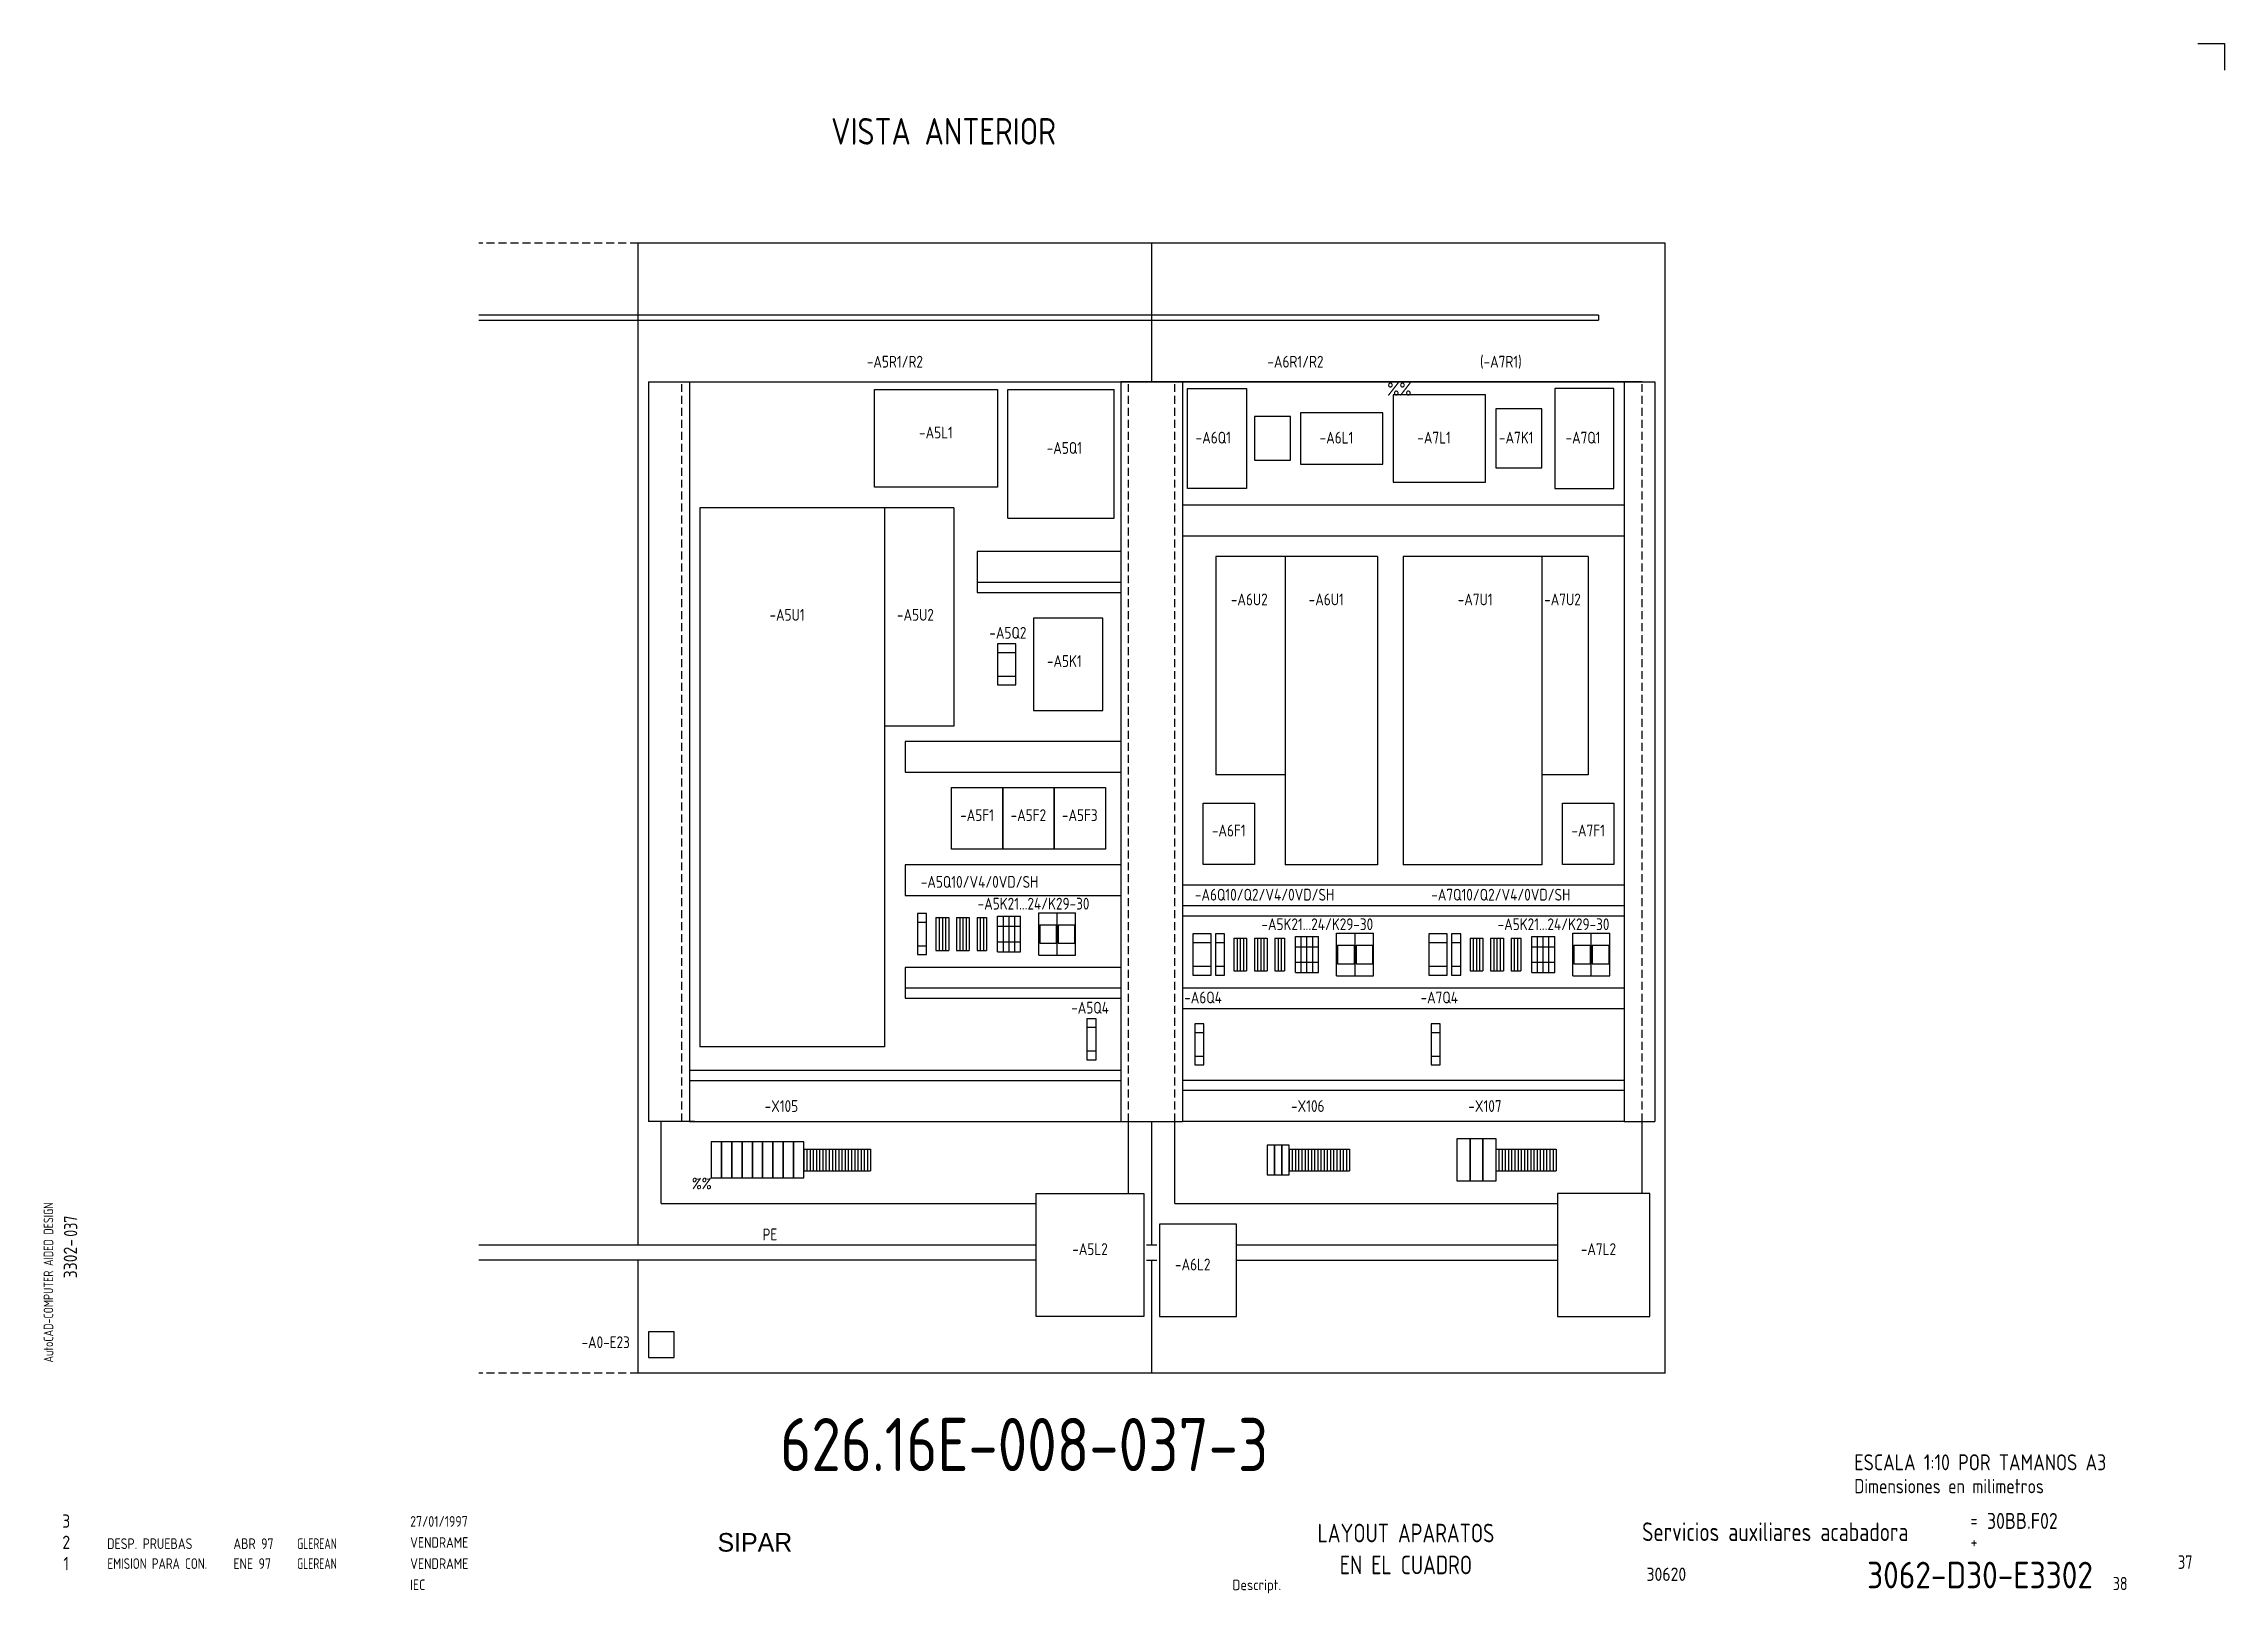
# Model space of a CAD drawing. Extents: x 10 to 420, y 5 to 297.
import ezdxf
from ezdxf.enums import TextEntityAlignment as Align

# ---------------------------------------------------------------- set-up
doc = ezdxf.new("R2010")
doc.units = 0
doc.header["$LTSCALE"] = 6
doc.header["$MEASUREMENT"] = 0
doc.linetypes.add('HIDDEN', pattern=[0.375, 0.25, -0.125])
doc.layers.get('0').update_dxf_attribs({"linetype": 'CONTINUOUS'})
for name, color, linetype in [('3', 3, 'CONTINUOUS'), ('CART', 7, 'CONTINUOUS'), ('INT', 3, 'CONTINUOUS'), ('MAN', 3, 'CONTINUOUS')]:
    doc.layers.add(name, color=color, linetype=linetype)
doc.styles.add('DIN', font='DIN', dxfattribs={"width": 0.85})
doc.styles.add('SIMPLEX', font='SIMPLEX', dxfattribs={"width": 0.9})
doc.styles.add('UNIV', font='UNIV')

# ---------------------------------------------------------------- blocks, each defined once
blk = doc.blocks.new('WB-FG100')
at = {"layer": 'CART', "color": 1}
for p, q in [((415, 297), (420, 297)), ((420, 297), (420, 292))]:
    blk.add_line(p, q, dxfattribs=at)
at = {"layer": 'CART', "color": 1, "style": 'DIN', "width": 0.8}
blk.add_text('AutoCAD-COMPUTER AIDED DESIGN', height=1.8, rotation=90, dxfattribs=at).set_placement((11.47, 48.84))
at = {"layer": 'CART', "color": 3, "style": 'DIN', "width": 0.8}
for s, p in [('=', (372.24, 17.91)), ('+', (372.24, 13.87))]:
    blk.add_text(s, height=2.5, dxfattribs=at).set_placement(p)
at = {"layer": 'CART', "color": 7, "style": 'DIN', "width": 0.9}
blk.add_attdef('FILE', text='', height=2.5, rotation=90, dxfattribs=at).set_placement((15.95, 68.38), align=Align.CENTER)
for tag, p in [('MOD-3', (13.92, 19)), ('MOD-2', (13.92, 15)), ('MOD-1', (13.92, 11)), ('NR.COMMESSA', (315, 9))]:
    blk.add_attdef(tag, text='', height=2.5, dxfattribs=at).set_placement(p, align=Align.MIDDLE)
at = {"layer": 'CART', "color": 7, "style": 'DIN'}
for tag, width, p in [('REV-3', 0.9, (21.66, 19)), ('DATA-3', 0.9, (45.37, 19)), ('NOME-3', 0.9, (57.37, 19)), ('REV-2', 0.9, (21.66, 15)), ('DATA-2', 0.9, (45.37, 15)), ('NOME-2', 0.9, (57.37, 15)), ('REV-1', 0.9, (21.66, 11)), ('DATA-1', 0.9, (45.37, 11)), ('NOME-1', 0.7, (57.37, 11))]:
    blk.add_attdef(tag, text='', height=2, dxfattribs=dict(at, width=width)).set_placement(p, align=Align.MIDDLE_LEFT)
at = {"layer": 'CART', "color": 7, "style": 'DIN', "width": 0.9}
for tag, p, height in [('DATA', (78.64, 17.94), 2), ('ESECUTORE', (78.64, 13.97), 2), ('CONTROLLORE', (78.64, 9.99), 2), ('SEGUE', (398.93, 5.65), 2.8), ('NORMA', (78.64, 6.01), 2)]:
    blk.add_attdef(tag, p, '', height=height, dxfattribs=at)
at = {"layer": 'CART', "color": 2, "style": 'DIN', "width": 0.9}
for tag, p in [('TITOLO-1/3', (266.5, 18.23)), ('TITOLO-1/2', (266.5, 15.73)), ('TITOLO-2/3', (266.5, 13.18)), ('TITOLO-2/2', (266.5, 10.68)), ('TITOLO-3/3', (266.5, 8.13))]:
    blk.add_attdef(tag, text='', height=3.5, dxfattribs=at).set_placement(p, align=Align.MIDDLE)
at = {"layer": 'CART', "color": 3, "style": 'DIN', "width": 0.9}
blk.add_attdef('ASSIEME', text='', height=3.5, dxfattribs=at).set_placement((334, 17), align=Align.MIDDLE)
at = {"layer": 'CART', "color": 3, "style": 'DIN', "width": 0.85}
for tag, p in [('=', (375.33, 16.63)), ('+', (375.33, 12.76))]:
    blk.add_attdef(tag, text='', height=3, dxfattribs=at).set_placement(p, align=Align.BOTTOM_LEFT)
at = {"layer": 'CART', "color": 3, "style": 'DIN', "width": 0.9}
blk.add_attdef('FOGLIO', text='', height=2.8, dxfattribs=at).set_placement((414.2, 9.56), align=Align.RIGHT)
at = {"layer": 'CART', "color": 2, "style": 'DIN', "width": 0.9}
blk.add_attdef('DISEGNO', text='', height=5, dxfattribs=at).set_placement((395.27, 6.35), align=Align.RIGHT)
at = {"layer": 'CART', "color": 1, "style": 'DIN', "width": 0.9}
blk.add_attdef('TIPOLOGIA', (233.37, 6), '', height=2, dxfattribs=at)
blk = doc.blocks.new('F-3NP50')
at = {"color": 3}
for p, q in [((0, -9.75), (0, 9.75)), ((0, 9.75), (11.5, 9.75)), ((11.5, 9.75), (11.5, -9.75)), ((11.5, -9.75), (0, -9.75))]:
    blk.add_line(p, q, dxfattribs=at)
blk = doc.blocks.new('PROVA5', base_point=(165.5, 139.5))
at = {"layer": '3'}
for p, q in [((165, 140), (166, 140)), ((165, 139), (165, 140)), ((166, 140), (166, 139)), ((166, 139), (165, 139))]:
    blk.add_line(p, q, dxfattribs=at)
blk = doc.blocks.new('CORNER-C', base_point=(185, 140))
at = {"layer": '3'}
blk.add_blockref('PROVA5', (185, 140), dxfattribs=at)

msp = doc.modelspace()

# ---------------------------------------------------------------- linework, layer by layer
at = {"color": 4, "linetype": 'HIDDEN'}
for p, q in [((121.53, 259.43), (91.57, 259.43)), ((121.53, 46.85), (91.57, 46.85))]:
    msp.add_line(p, q, dxfattribs=at)
at = {"color": 4, "linetype": 'Continuous'}
for p, q in [((218.16, 259.43), (121.53, 259.43)), ((121.53, 71), (121.53, 259.43)), ((314.78, 259.43), (218.16, 259.43)), ((218.16, 233.34), (218.16, 259.43)), ((314.78, 46.85), (314.78, 259.43)), ((218.16, 71), (218.16, 94.2)), ((121.53, 46.85), (121.53, 68.11)), ((218.16, 46.85), (218.16, 68.11)), ((218.16, 46.85), (121.53, 46.85)), ((314.78, 46.85), (218.16, 46.85))]:
    msp.add_line(p, q, dxfattribs=at)
at = {"color": 3, "linetype": 'Continuous'}
for p, q in [((302.22, 245.9), (91.57, 245.9)), ((91.57, 244.94), (302.22, 244.94)), ((302.22, 245.9), (302.22, 244.94)), ((165.98, 213.53), (165.98, 231.89)), ((165.98, 231.89), (189.17, 231.89)), ((189.17, 231.89), (189.17, 213.53)), ((263.57, 230.93), (263.57, 214.5)), ((280.96, 230.93), (263.57, 230.93)), ((280.96, 214.5), (280.96, 230.93)), ((261.64, 227.54), (246.18, 227.54)), ((246.18, 227.54), (246.18, 217.88)), ((261.64, 217.88), (261.64, 227.54)), ((246.18, 217.88), (261.64, 217.88)), ((189.17, 213.53), (165.98, 213.53)), ((263.57, 214.5), (280.96, 214.5)), ((133.12, 209.67), (133.12, 108.21)), ((167.91, 209.67), (133.12, 209.67)), ((167.91, 209.67), (167.91, 108.21)), ((167.91, 209.67), (167.91, 168.6)), ((180.95, 209.67), (167.91, 209.67)), ((180.95, 209.67), (180.95, 168.6)), ((230.23, 200.49), (230.23, 159.42)), ((243.28, 200.49), (230.23, 200.49)), ((243.28, 200.49), (243.28, 142.51)), ((260.67, 200.49), (243.28, 200.49)), ((243.28, 200.49), (243.28, 159.42)), ((260.67, 200.49), (260.67, 142.51)), ((265.5, 200.49), (265.5, 142.51)), ((291.59, 200.49), (265.5, 200.49)), ((291.59, 200.49), (291.59, 142.51)), ((291.59, 200.49), (291.59, 159.42)), ((300.29, 200.49), (291.59, 200.49)), ((300.29, 200.49), (300.29, 159.42)), ((180.95, 168.6), (167.91, 168.6)), ((243.28, 159.42), (230.23, 159.42)), ((300.29, 159.42), (291.59, 159.42)), ((260.67, 142.51), (243.28, 142.51)), ((291.59, 142.51), (265.5, 142.51)), ((196.9, 133.48), (200.38, 133.48)), ((200.38, 133.48), (203.85, 133.48)), ((252.94, 129.61), (256.42, 129.61)), ((256.42, 129.61), (259.9, 129.61)), ((297.39, 129.61), (300.87, 129.61)), ((300.87, 129.61), (304.35, 129.61)), ((196.9, 125.46), (200.38, 125.46)), ((200.38, 125.46), (203.85, 125.46)), ((252.94, 121.59), (256.42, 121.59)), ((256.42, 121.59), (259.9, 121.59)), ((297.39, 121.59), (300.87, 121.59)), ((300.87, 121.59), (304.35, 121.59)), ((167.91, 108.21), (133.12, 108.21)), ((137.23, 90.33), (135.3, 90.33)), ((135.3, 90.33), (135.3, 83.57)), ((139.16, 90.33), (137.23, 90.33)), ((137.23, 90.33), (137.23, 83.57)), ((137.23, 83.57), (137.23, 90.33)), ((141.09, 90.33), (139.16, 90.33)), ((139.16, 90.33), (139.16, 83.57)), ((139.16, 83.57), (139.16, 90.33)), ((143.03, 90.33), (141.09, 90.33)), ((141.09, 90.33), (141.09, 83.57)), ((141.09, 83.57), (141.09, 90.33)), ((144.96, 90.33), (143.03, 90.33)), ((143.03, 90.33), (143.03, 83.57)), ((143.03, 83.57), (143.03, 90.33)), ((144.96, 83.57), (144.96, 90.33)), ((146.89, 90.33), (144.96, 90.33)), ((144.96, 90.33), (144.96, 83.57)), ((148.82, 90.33), (146.89, 90.33)), ((146.89, 90.33), (146.89, 83.57)), ((146.89, 83.57), (146.89, 90.33)), ((150.76, 90.33), (148.82, 90.33)), ((148.82, 90.33), (148.82, 83.57)), ((148.82, 83.57), (148.82, 90.33)), ((152.69, 90.33), (150.76, 90.33)), ((150.76, 90.33), (150.76, 83.57)), ((150.76, 83.57), (150.76, 90.33)), ((152.69, 83.57), (152.69, 90.33)), ((275.65, 82.94), (275.65, 90.96)), ((275.65, 90.96), (278.07, 90.96)), ((278.07, 82.94), (278.07, 90.96)), ((278.07, 90.96), (280.48, 90.96)), ((278.07, 90.96), (278.07, 82.94)), ((280.48, 82.94), (280.48, 90.96)), ((280.48, 90.96), (282.9, 90.96)), ((280.48, 90.96), (280.48, 82.94)), ((282.9, 90.96), (282.9, 82.94)), ((241.27, 89.73), (239.9, 89.73)), ((239.9, 89.73), (239.9, 84.17)), ((242.64, 89.73), (241.27, 89.73)), ((241.27, 89.73), (241.27, 84.17)), ((241.27, 84.17), (241.27, 89.73)), ((244.01, 89.73), (242.64, 89.73)), ((242.64, 89.73), (242.64, 84.17)), ((242.64, 84.17), (242.64, 89.73)), ((244.01, 84.17), (244.01, 89.73)), ((135.3, 83.57), (137.23, 83.57)), ((137.23, 83.57), (139.16, 83.57)), ((139.16, 83.57), (141.09, 83.57)), ((141.09, 83.57), (143.03, 83.57)), ((143.03, 83.57), (144.96, 83.57)), ((144.96, 83.57), (146.89, 83.57)), ((146.89, 83.57), (148.82, 83.57)), ((148.82, 83.57), (150.76, 83.57)), ((150.76, 83.57), (152.69, 83.57)), ((239.9, 84.17), (241.27, 84.17)), ((241.27, 84.17), (242.64, 84.17)), ((242.64, 84.17), (244.01, 84.17)), ((278.07, 82.94), (275.65, 82.94)), ((280.48, 82.94), (278.07, 82.94)), ((282.9, 82.94), (280.48, 82.94)), ((196.41, 80.67), (216.71, 80.67)), ((196.41, 57.48), (196.41, 80.67)), ((216.71, 80.67), (216.71, 57.48)), ((311.89, 80.67), (294.49, 80.67)), ((294.49, 80.67), (294.49, 57.48)), ((311.89, 57.48), (311.89, 80.67)), ((234.1, 74.87), (219.61, 74.87)), ((219.61, 74.87), (219.61, 57.48)), ((234.1, 57.48), (234.1, 74.87)), ((91.57, 71), (196.41, 71)), ((217.19, 71), (219.12, 71)), ((234.1, 71), (294.49, 71)), ((196.41, 68.11), (91.57, 68.11)), ((217.19, 68.11), (219.12, 68.11)), ((234.1, 68.11), (294.49, 68.11)), ((216.71, 57.48), (196.41, 57.48)), ((219.61, 57.48), (234.1, 57.48)), ((294.49, 57.48), (311.89, 57.48)), ((128.29, 54.58), (123.46, 54.58)), ((123.46, 54.58), (123.46, 49.75)), ((128.29, 49.75), (128.29, 54.58)), ((123.46, 49.75), (128.29, 49.75))]:
    msp.add_line(p, q, dxfattribs=at)
at = {"color": 2, "linetype": 'Continuous'}
for p, q in [((123.46, 233.34), (123.46, 94.2)), ((123.46, 233.34), (131.19, 233.34)), ((131.19, 233.34), (131.19, 94.2)), ((212.36, 233.34), (212.36, 94.2)), ((212.36, 233.34), (223.95, 233.34)), ((223.95, 233.34), (223.95, 94.2)), ((307.05, 233.34), (307.05, 94.2)), ((307.05, 233.34), (312.85, 233.34)), ((312.85, 233.34), (312.85, 94.2)), ((307.05, 210.15), (223.95, 210.15)), ((212.36, 201.45), (185.3, 201.45)), ((185.3, 201.45), (185.3, 193.72)), ((307.05, 204.35), (223.95, 204.35)), ((185.3, 195.66), (212.36, 195.66)), ((185.3, 193.72), (212.36, 193.72)), ((212.36, 165.7), (171.77, 165.7)), ((171.77, 165.7), (171.77, 159.9)), ((171.77, 159.9), (212.36, 159.9)), ((212.36, 142.51), (171.77, 142.51)), ((171.77, 142.51), (171.77, 136.71)), ((171.77, 136.71), (212.36, 136.71)), ((307.05, 138.65), (223.95, 138.65)), ((307.05, 134.78), (223.95, 134.78)), ((307.05, 132.85), (223.95, 132.85)), ((212.36, 123.18), (171.77, 123.18)), ((171.77, 123.18), (171.77, 117.39)), ((171.77, 119.32), (212.36, 119.32)), ((223.95, 119.32), (307.05, 119.32)), ((171.77, 117.39), (212.36, 117.39)), ((223.95, 115.45), (307.05, 115.45)), ((131.19, 103.86), (212.36, 103.86)), ((131.19, 101.93), (212.36, 101.93)), ((307.05, 101.93), (223.95, 101.93)), ((307.05, 99.99), (223.95, 99.99)), ((132.16, 94.2), (123.46, 94.2)), ((131.19, 94.2), (212.36, 94.2)), ((212.36, 94.2), (223.95, 94.2)), ((307.05, 94.2), (223.95, 94.2)), ((307.05, 94.2), (312.85, 94.2))]:
    msp.add_line(p, q, dxfattribs=at)
at = {"color": 7, "linetype": 'HIDDEN'}
for p, q in [((129.74, 94.2), (129.74, 233.34)), ((213.81, 94.2), (213.81, 233.34)), ((222.5, 94.2), (222.5, 233.34)), ((310.44, 94.2), (310.44, 233.34))]:
    msp.add_line(p, q, dxfattribs=at)
at = {"color": 7, "linetype": 'Continuous'}
for p, q in [((131.19, 233.34), (216.22, 233.34)), ((310.44, 233.34), (212.36, 233.34)), ((222.5, 233.34), (310.44, 233.34)), ((310.44, 233.34), (310.44, 233.34)), ((189.17, 132.85), (190.25, 132.85)), ((189.17, 126.08), (189.17, 132.85)), ((190.25, 132.85), (191.33, 132.85)), ((190.25, 126.08), (190.25, 132.85)), ((190.25, 126.08), (190.25, 132.85)), ((191.33, 126.08), (191.33, 132.85)), ((191.33, 132.85), (192.41, 132.85)), ((191.33, 126.08), (191.33, 132.85)), ((192.41, 126.08), (192.41, 132.85)), ((192.41, 132.85), (193.5, 132.85)), ((192.41, 126.08), (192.41, 132.85)), ((193.5, 126.08), (193.5, 132.85)), ((189.17, 130.91), (190.25, 130.91)), ((189.17, 128.02), (190.25, 128.02)), ((190.25, 130.91), (191.33, 130.91)), ((190.25, 128.02), (191.33, 128.02)), ((191.33, 130.91), (192.41, 130.91)), ((191.33, 128.02), (192.41, 128.02)), ((192.41, 130.91), (193.5, 130.91)), ((192.41, 128.02), (193.5, 128.02)), ((197.09, 131.2), (200.18, 131.2)), ((197.09, 127.73), (200.18, 127.73)), ((200.57, 131.2), (203.66, 131.2)), ((200.57, 127.73), (203.66, 127.73)), ((245.21, 128.98), (246.29, 128.98)), ((245.21, 122.22), (245.21, 128.98)), ((246.29, 122.22), (246.29, 128.98)), ((246.29, 128.98), (247.38, 128.98)), ((246.29, 122.22), (246.29, 128.98)), ((247.38, 128.98), (248.46, 128.98)), ((247.38, 122.22), (247.38, 128.98)), ((247.38, 122.22), (247.38, 128.98)), ((248.46, 122.22), (248.46, 128.98)), ((248.46, 128.98), (249.54, 128.98)), ((248.46, 122.22), (248.46, 128.98)), ((249.54, 122.22), (249.54, 128.98)), ((253.14, 127.34), (256.23, 127.34)), ((256.61, 127.34), (259.71, 127.34)), ((289.66, 128.98), (290.74, 128.98)), ((289.66, 122.22), (289.66, 128.98)), ((290.74, 128.98), (291.83, 128.98)), ((290.74, 122.22), (290.74, 128.98)), ((290.74, 122.22), (290.74, 128.98)), ((291.83, 122.22), (291.83, 128.98)), ((291.83, 128.98), (292.91, 128.98)), ((291.83, 122.22), (291.83, 128.98)), ((292.91, 128.98), (293.99, 128.98)), ((292.91, 122.22), (292.91, 128.98)), ((292.91, 122.22), (292.91, 128.98)), ((293.99, 122.22), (293.99, 128.98)), ((297.58, 127.34), (300.68, 127.34)), ((301.06, 127.34), (304.16, 127.34)), ((189.17, 126.08), (190.25, 126.08)), ((190.25, 126.08), (191.33, 126.08)), ((191.33, 126.08), (192.41, 126.08)), ((192.41, 126.08), (193.5, 126.08)), ((245.21, 127.05), (246.29, 127.05)), ((245.21, 124.15), (246.29, 124.15)), ((246.29, 127.05), (247.38, 127.05)), ((246.29, 124.15), (247.38, 124.15)), ((247.38, 127.05), (248.46, 127.05)), ((247.38, 124.15), (248.46, 124.15)), ((248.46, 127.05), (249.54, 127.05)), ((248.46, 124.15), (249.54, 124.15)), ((253.14, 123.86), (256.23, 123.86)), ((256.61, 123.86), (259.71, 123.86)), ((289.66, 127.05), (290.74, 127.05)), ((289.66, 124.15), (290.74, 124.15)), ((290.74, 127.05), (291.83, 127.05)), ((290.74, 124.15), (291.83, 124.15)), ((291.83, 127.05), (292.91, 127.05)), ((291.83, 124.15), (292.91, 124.15)), ((292.91, 127.05), (293.99, 127.05)), ((292.91, 124.15), (293.99, 124.15)), ((297.58, 123.86), (300.68, 123.86)), ((301.06, 123.86), (304.16, 123.86)), ((245.21, 122.22), (246.29, 122.22)), ((246.29, 122.22), (247.38, 122.22)), ((247.38, 122.22), (248.46, 122.22)), ((248.46, 122.22), (249.54, 122.22)), ((289.66, 122.22), (290.74, 122.22)), ((290.74, 122.22), (291.83, 122.22)), ((291.83, 122.22), (292.91, 122.22)), ((292.91, 122.22), (293.99, 122.22)), ((125.87, 78.74), (125.87, 94.2)), ((213.81, 80.67), (213.81, 94.2)), ((222.5, 78.74), (222.5, 94.2)), ((310.44, 80.67), (310.44, 94.2)), ((125.87, 78.74), (196.41, 78.74)), ((222.5, 78.74), (294.49, 78.74))]:
    msp.add_line(p, q, dxfattribs=at)
at = {"color": 3}
for p, q in [((191.1, 207.69), (191.1, 231.94)), ((191.1, 231.94), (211.1, 231.94)), ((211.1, 207.69), (211.1, 231.94)), ((224.92, 213.29), (224.92, 232.13)), ((224.92, 232.13), (236.03, 232.13)), ((236.03, 232.13), (236.03, 213.29)), ((236.03, 213.29), (224.92, 213.29)), ((191.1, 207.69), (211.1, 207.69))]:
    msp.add_line(p, q, dxfattribs=at)
at = {"color": 1, "linetype": 'Continuous'}
for p, q in [((177.57, 132.54), (178.17, 132.54)), ((177.57, 132.54), (177.57, 126.39)), ((178.17, 132.54), (178.17, 126.39)), ((178.17, 132.54), (178.77, 132.54)), ((178.17, 132.54), (178.17, 126.39)), ((178.77, 132.54), (179.37, 132.54)), ((178.77, 132.54), (178.77, 126.39)), ((178.77, 132.54), (178.77, 126.39)), ((179.37, 132.54), (179.37, 126.39)), ((179.37, 132.54), (179.97, 132.54)), ((179.37, 132.54), (179.37, 126.39)), ((179.97, 132.54), (179.97, 126.39)), ((181.44, 132.54), (182.04, 132.54)), ((181.44, 132.54), (181.44, 126.39)), ((182.04, 132.54), (182.04, 126.39)), ((182.04, 132.54), (182.63, 132.54)), ((182.04, 132.54), (182.04, 126.39)), ((182.63, 132.54), (183.23, 132.54)), ((182.63, 132.54), (182.63, 126.39)), ((182.63, 132.54), (182.63, 126.39)), ((183.23, 132.54), (183.23, 126.39)), ((183.23, 132.54), (183.83, 132.54)), ((183.23, 132.54), (183.23, 126.39)), ((183.83, 132.54), (183.83, 126.39)), ((185.3, 132.54), (185.9, 132.54)), ((185.3, 132.54), (185.3, 126.39)), ((185.9, 132.54), (185.9, 126.39)), ((185.9, 132.54), (186.5, 132.54)), ((185.9, 132.54), (185.9, 126.39)), ((186.5, 132.54), (186.5, 126.39)), ((186.5, 132.54), (187.1, 132.54)), ((186.5, 132.54), (186.5, 126.39)), ((187.1, 132.54), (187.1, 126.39)), ((233.62, 128.67), (234.22, 128.67)), ((233.62, 128.67), (233.62, 122.53)), ((234.22, 128.67), (234.22, 122.53)), ((234.22, 128.67), (234.81, 128.67)), ((234.22, 128.67), (234.22, 122.53)), ((234.81, 128.67), (235.41, 128.67)), ((234.81, 128.67), (234.81, 122.53)), ((234.81, 128.67), (234.81, 122.53)), ((235.41, 128.67), (235.41, 122.53)), ((235.41, 128.67), (236.01, 128.67)), ((235.41, 128.67), (235.41, 122.53)), ((236.01, 128.67), (236.01, 122.53)), ((237.48, 128.67), (238.08, 128.67)), ((237.48, 128.67), (237.48, 122.53)), ((238.08, 128.67), (238.68, 128.67)), ((238.08, 128.67), (238.08, 122.53)), ((238.08, 128.67), (238.08, 122.53)), ((238.68, 128.67), (238.68, 122.53)), ((238.68, 128.67), (239.28, 128.67)), ((238.68, 128.67), (238.68, 122.53)), ((239.28, 128.67), (239.88, 128.67)), ((239.28, 128.67), (239.28, 122.53)), ((239.28, 128.67), (239.28, 122.53)), ((239.88, 128.67), (239.88, 122.53)), ((241.35, 128.67), (241.95, 128.67)), ((241.35, 128.67), (241.35, 122.53)), ((241.95, 128.67), (241.95, 122.53)), ((241.95, 128.67), (242.54, 128.67)), ((241.95, 128.67), (241.95, 122.53)), ((242.54, 128.67), (242.54, 122.53)), ((242.54, 128.67), (243.14, 128.67)), ((242.54, 128.67), (242.54, 122.53)), ((243.14, 128.67), (243.14, 122.53)), ((278.07, 128.67), (278.66, 128.67)), ((278.07, 128.67), (278.07, 122.53)), ((278.66, 128.67), (279.26, 128.67)), ((278.66, 128.67), (278.66, 122.53)), ((278.66, 128.67), (278.66, 122.53)), ((279.26, 128.67), (279.26, 122.53)), ((279.26, 128.67), (279.86, 128.67)), ((279.26, 128.67), (279.26, 122.53)), ((279.86, 128.67), (280.46, 128.67)), ((279.86, 128.67), (279.86, 122.53)), ((279.86, 128.67), (279.86, 122.53)), ((280.46, 128.67), (280.46, 122.53)), ((281.93, 128.67), (282.53, 128.67)), ((281.93, 128.67), (281.93, 122.53)), ((282.53, 128.67), (283.13, 128.67)), ((282.53, 128.67), (282.53, 122.53)), ((282.53, 128.67), (282.53, 122.53)), ((283.13, 128.67), (283.73, 128.67)), ((283.13, 128.67), (283.13, 122.53)), ((283.13, 128.67), (283.13, 122.53)), ((283.73, 128.67), (284.33, 128.67)), ((283.73, 128.67), (283.73, 122.53)), ((283.73, 128.67), (283.73, 122.53)), ((284.33, 128.67), (284.33, 122.53)), ((285.8, 128.67), (286.39, 128.67)), ((285.8, 128.67), (285.8, 122.53)), ((286.39, 128.67), (286.99, 128.67)), ((286.39, 128.67), (286.39, 122.53)), ((286.39, 128.67), (286.39, 122.53)), ((286.99, 128.67), (287.59, 128.67)), ((286.99, 128.67), (286.99, 122.53)), ((286.99, 128.67), (286.99, 122.53)), ((287.59, 128.67), (287.59, 122.53)), ((177.57, 126.39), (178.17, 126.39)), ((178.17, 126.39), (178.77, 126.39)), ((178.77, 126.39), (179.37, 126.39)), ((179.37, 126.39), (179.97, 126.39)), ((181.44, 126.39), (182.04, 126.39)), ((182.04, 126.39), (182.63, 126.39)), ((182.63, 126.39), (183.23, 126.39)), ((183.23, 126.39), (183.83, 126.39)), ((185.3, 126.39), (185.9, 126.39)), ((185.9, 126.39), (186.5, 126.39)), ((186.5, 126.39), (187.1, 126.39)), ((233.62, 122.53), (234.22, 122.53)), ((234.22, 122.53), (234.81, 122.53)), ((234.81, 122.53), (235.41, 122.53)), ((235.41, 122.53), (236.01, 122.53)), ((237.48, 122.53), (238.08, 122.53)), ((238.08, 122.53), (238.68, 122.53)), ((238.68, 122.53), (239.28, 122.53)), ((239.28, 122.53), (239.88, 122.53)), ((241.35, 122.53), (241.95, 122.53)), ((241.95, 122.53), (242.54, 122.53)), ((242.54, 122.53), (243.14, 122.53)), ((278.07, 122.53), (278.66, 122.53)), ((278.66, 122.53), (279.26, 122.53)), ((279.26, 122.53), (279.86, 122.53)), ((279.86, 122.53), (280.46, 122.53)), ((281.93, 122.53), (282.53, 122.53)), ((282.53, 122.53), (283.13, 122.53)), ((283.13, 122.53), (283.73, 122.53)), ((283.73, 122.53), (284.33, 122.53)), ((285.8, 122.53), (286.39, 122.53)), ((286.39, 122.53), (286.99, 122.53)), ((286.99, 122.53), (287.59, 122.53)), ((152.69, 89), (152.69, 84.9)), ((152.69, 89), (153.29, 89)), ((153.29, 89), (153.29, 84.9)), ((153.29, 89), (153.89, 89)), ((153.29, 89), (153.29, 84.9)), ((153.89, 89), (153.89, 84.9)), ((153.89, 89), (154.49, 89)), ((153.89, 89), (153.89, 84.9)), ((154.49, 89), (154.49, 84.9)), ((154.49, 89), (155.09, 89)), ((154.49, 89), (154.49, 84.9)), ((155.09, 89), (155.09, 84.9)), ((155.09, 89), (155.09, 84.9)), ((155.09, 89), (155.68, 89)), ((155.68, 89), (155.68, 84.9)), ((155.68, 89), (156.28, 89)), ((155.68, 89), (155.68, 84.9)), ((156.28, 89), (156.28, 84.9)), ((156.28, 89), (156.88, 89)), ((156.28, 89), (156.28, 84.9)), ((156.88, 89), (156.88, 84.9)), ((156.88, 89), (157.48, 89)), ((156.88, 89), (156.88, 84.9)), ((157.48, 89), (157.48, 84.9)), ((157.48, 89), (158.08, 89)), ((157.48, 89), (157.48, 84.9)), ((158.08, 89), (158.08, 84.9)), ((158.08, 89), (158.68, 89)), ((158.08, 89), (158.08, 84.9)), ((158.68, 89), (158.68, 84.9)), ((158.68, 89), (159.28, 89)), ((158.68, 89), (158.68, 84.9)), ((159.28, 89), (159.28, 84.9)), ((159.28, 89), (159.28, 84.9)), ((159.28, 89), (159.88, 89)), ((159.88, 89), (159.88, 84.9)), ((159.88, 89), (160.48, 89)), ((159.88, 89), (159.88, 84.9)), ((160.48, 89), (160.48, 84.9)), ((160.48, 89), (161.08, 89)), ((160.48, 89), (160.48, 84.9)), ((161.08, 89), (161.08, 84.9)), ((161.08, 89), (161.68, 89)), ((161.08, 89), (161.08, 84.9)), ((161.68, 89), (161.68, 84.9)), ((161.68, 89), (162.28, 89)), ((161.68, 89), (161.68, 84.9)), ((162.28, 89), (162.28, 84.9)), ((162.28, 89), (162.87, 89)), ((162.28, 89), (162.28, 84.9)), ((162.87, 89), (162.87, 84.9)), ((162.87, 89), (163.47, 89)), ((162.87, 89), (162.87, 84.9)), ((163.47, 89), (163.47, 84.9)), ((163.47, 89), (163.47, 84.9)), ((163.47, 89), (164.07, 89)), ((164.07, 89), (164.07, 84.9)), ((164.07, 89), (164.67, 89)), ((164.07, 89), (164.07, 84.9)), ((164.67, 89), (164.67, 84.9)), ((164.67, 89), (165.27, 89)), ((164.67, 89), (164.67, 84.9)), ((165.27, 89), (165.27, 84.9)), ((244.01, 89), (244.01, 84.9)), ((244.01, 89), (244.61, 89)), ((244.61, 89), (244.61, 84.9)), ((244.61, 89), (245.21, 89)), ((244.61, 89), (244.61, 84.9)), ((245.21, 89), (245.21, 84.9)), ((245.21, 89), (245.81, 89)), ((245.21, 89), (245.21, 84.9)), ((245.81, 89), (245.81, 84.9)), ((245.81, 89), (246.41, 89)), ((245.81, 89), (245.81, 84.9)), ((246.41, 89), (246.41, 84.9)), ((246.41, 89), (246.41, 84.9)), ((246.41, 89), (247.01, 89)), ((247.01, 89), (247.01, 84.9)), ((247.01, 89), (247.61, 89)), ((247.01, 89), (247.01, 84.9)), ((247.61, 89), (247.61, 84.9)), ((247.61, 89), (248.21, 89)), ((247.61, 89), (247.61, 84.9)), ((248.21, 89), (248.21, 84.9)), ((248.21, 89), (248.81, 89)), ((248.21, 89), (248.21, 84.9)), ((248.81, 89), (248.81, 84.9)), ((248.81, 89), (249.41, 89)), ((248.81, 89), (248.81, 84.9)), ((249.41, 89), (249.41, 84.9)), ((249.41, 89), (250, 89)), ((249.41, 89), (249.41, 84.9)), ((250, 89), (250, 84.9)), ((250, 89), (250.6, 89)), ((250, 89), (250, 84.9)), ((250.6, 89), (250.6, 84.9)), ((250.6, 89), (250.6, 84.9)), ((250.6, 89), (251.2, 89)), ((251.2, 89), (251.2, 84.9)), ((251.2, 89), (251.8, 89)), ((251.2, 89), (251.2, 84.9)), ((251.8, 89), (251.8, 84.9)), ((251.8, 89), (252.4, 89)), ((251.8, 89), (251.8, 84.9)), ((252.4, 89), (252.4, 84.9)), ((252.4, 89), (253, 89)), ((252.4, 89), (252.4, 84.9)), ((253, 89), (253, 84.9)), ((253, 89), (253.6, 89)), ((253, 89), (253, 84.9)), ((253.6, 89), (253.6, 84.9)), ((253.6, 89), (254.2, 89)), ((253.6, 89), (253.6, 84.9)), ((254.2, 89), (254.2, 84.9)), ((254.2, 89), (254.2, 84.9)), ((254.2, 89), (254.8, 89)), ((254.8, 89), (254.8, 84.9)), ((254.8, 89), (255.4, 89)), ((254.8, 89), (254.8, 84.9)), ((255.4, 89), (255.4, 84.9)), ((282.9, 89), (282.9, 84.9)), ((282.9, 89), (283.5, 89)), ((283.5, 89), (283.5, 84.9)), ((283.5, 89), (284.1, 89)), ((283.5, 89), (283.5, 84.9)), ((284.1, 89), (284.1, 84.9)), ((284.1, 89), (284.69, 89)), ((284.1, 89), (284.1, 84.9)), ((284.69, 89), (284.69, 84.9)), ((284.69, 89), (285.29, 89)), ((284.69, 89), (284.69, 84.9)), ((285.29, 89), (285.29, 84.9)), ((285.29, 89), (285.89, 89)), ((285.29, 89), (285.29, 84.9)), ((285.89, 89), (285.89, 84.9)), ((285.89, 89), (285.89, 84.9)), ((285.89, 89), (286.49, 89)), ((286.49, 89), (286.49, 84.9)), ((286.49, 89), (287.09, 89)), ((286.49, 89), (286.49, 84.9)), ((287.09, 89), (287.09, 84.9)), ((287.09, 89), (287.69, 89)), ((287.09, 89), (287.09, 84.9)), ((287.69, 89), (287.69, 84.9)), ((287.69, 89), (288.29, 89)), ((287.69, 89), (287.69, 84.9)), ((288.29, 89), (288.29, 84.9)), ((288.29, 89), (288.89, 89)), ((288.29, 89), (288.29, 84.9)), ((288.89, 89), (288.89, 84.9)), ((288.89, 89), (289.49, 89)), ((288.89, 89), (288.89, 84.9)), ((289.49, 89), (289.49, 84.9)), ((289.49, 89), (290.09, 89)), ((289.49, 89), (289.49, 84.9)), ((290.09, 89), (290.09, 84.9)), ((290.09, 89), (290.09, 84.9)), ((290.09, 89), (290.69, 89)), ((290.69, 89), (290.69, 84.9)), ((290.69, 89), (291.28, 89)), ((290.69, 89), (290.69, 84.9)), ((291.28, 89), (291.28, 84.9)), ((291.28, 89), (291.88, 89)), ((291.28, 89), (291.28, 84.9)), ((291.88, 89), (291.88, 84.9)), ((291.88, 89), (292.48, 89)), ((291.88, 89), (291.88, 84.9)), ((292.48, 89), (292.48, 84.9)), ((292.48, 89), (293.08, 89)), ((292.48, 89), (292.48, 84.9)), ((293.08, 89), (293.08, 84.9)), ((293.08, 89), (293.68, 89)), ((293.08, 89), (293.08, 84.9)), ((293.68, 89), (293.68, 84.9)), ((293.68, 89), (294.28, 89)), ((293.68, 89), (293.68, 84.9)), ((294.28, 89), (294.28, 84.9)), ((152.69, 84.9), (153.29, 84.9)), ((153.29, 84.9), (153.89, 84.9)), ((153.89, 84.9), (154.49, 84.9)), ((154.49, 84.9), (155.09, 84.9)), ((155.09, 84.9), (155.68, 84.9)), ((155.68, 84.9), (156.28, 84.9)), ((156.28, 84.9), (156.88, 84.9)), ((156.88, 84.9), (157.48, 84.9)), ((157.48, 84.9), (158.08, 84.9)), ((158.08, 84.9), (158.68, 84.9)), ((158.68, 84.9), (159.28, 84.9)), ((159.28, 84.9), (159.88, 84.9)), ((159.88, 84.9), (160.48, 84.9)), ((160.48, 84.9), (161.08, 84.9)), ((161.08, 84.9), (161.68, 84.9)), ((161.68, 84.9), (162.28, 84.9)), ((162.28, 84.9), (162.87, 84.9)), ((162.87, 84.9), (163.47, 84.9)), ((163.47, 84.9), (164.07, 84.9)), ((164.07, 84.9), (164.67, 84.9)), ((164.67, 84.9), (165.27, 84.9)), ((244.01, 84.9), (244.61, 84.9)), ((244.61, 84.9), (245.21, 84.9)), ((245.21, 84.9), (245.81, 84.9)), ((245.81, 84.9), (246.41, 84.9)), ((246.41, 84.9), (247.01, 84.9)), ((247.01, 84.9), (247.61, 84.9)), ((247.61, 84.9), (248.21, 84.9)), ((248.21, 84.9), (248.81, 84.9)), ((248.81, 84.9), (249.41, 84.9)), ((249.41, 84.9), (250, 84.9)), ((250, 84.9), (250.6, 84.9)), ((250.6, 84.9), (251.2, 84.9)), ((251.2, 84.9), (251.8, 84.9)), ((251.8, 84.9), (252.4, 84.9)), ((252.4, 84.9), (253, 84.9)), ((253, 84.9), (253.6, 84.9)), ((253.6, 84.9), (254.2, 84.9)), ((254.2, 84.9), (254.8, 84.9)), ((254.8, 84.9), (255.4, 84.9)), ((282.9, 84.9), (283.5, 84.9)), ((283.5, 84.9), (284.1, 84.9)), ((284.1, 84.9), (284.69, 84.9)), ((284.69, 84.9), (285.29, 84.9)), ((285.29, 84.9), (285.89, 84.9)), ((285.89, 84.9), (286.49, 84.9)), ((286.49, 84.9), (287.09, 84.9)), ((287.09, 84.9), (287.69, 84.9)), ((287.69, 84.9), (288.29, 84.9)), ((288.29, 84.9), (288.89, 84.9)), ((288.89, 84.9), (289.49, 84.9)), ((289.49, 84.9), (290.09, 84.9)), ((290.09, 84.9), (290.69, 84.9)), ((290.69, 84.9), (291.28, 84.9)), ((291.28, 84.9), (291.88, 84.9)), ((291.88, 84.9), (292.48, 84.9)), ((292.48, 84.9), (293.08, 84.9)), ((293.08, 84.9), (293.68, 84.9)), ((293.68, 84.9), (294.28, 84.9))]:
    msp.add_line(p, q, dxfattribs=at)
at = {"color": 7}
for p, q in [((197.09, 131.2), (197.09, 127.73)), ((200.18, 131.2), (200.18, 127.73)), ((200.57, 131.2), (200.57, 127.73)), ((203.66, 131.2), (203.66, 127.73)), ((253.14, 127.34), (253.14, 123.86)), ((256.23, 127.34), (256.23, 123.86)), ((256.61, 127.34), (256.61, 123.86)), ((259.71, 127.34), (259.71, 123.86)), ((297.58, 127.34), (297.58, 123.86)), ((300.68, 127.34), (300.68, 123.86)), ((301.06, 127.34), (301.06, 123.86)), ((304.16, 127.34), (304.16, 123.86))]:
    msp.add_line(p, q, dxfattribs=at)
at = {"layer": '3'}
for p, q in [((244.25, 226.82), (237.48, 226.82)), ((237.48, 226.82), (237.48, 218.61)), ((244.25, 218.61), (244.25, 226.82)), ((291.59, 228.27), (282.9, 228.27)), ((282.9, 228.27), (282.9, 217.16)), ((291.59, 217.16), (291.59, 228.27)), ((237.48, 218.61), (244.25, 218.61)), ((282.9, 217.16), (291.59, 217.16)), ((208.98, 188.89), (195.93, 188.89)), ((195.93, 188.89), (195.93, 171.5)), ((208.98, 171.5), (208.98, 188.89)), ((195.93, 171.5), (208.98, 171.5)), ((196.9, 125.46), (196.9, 133.48)), ((200.38, 125.46), (200.38, 133.48)), ((200.38, 125.46), (200.38, 133.48)), ((203.85, 125.46), (203.85, 133.48)), ((252.94, 121.59), (252.94, 129.61)), ((256.42, 121.59), (256.42, 129.61)), ((256.42, 121.59), (256.42, 129.61)), ((259.9, 121.59), (259.9, 129.61)), ((297.39, 121.59), (297.39, 129.61)), ((300.87, 121.59), (300.87, 129.61)), ((300.87, 121.59), (300.87, 129.61)), ((304.35, 121.59), (304.35, 129.61))]:
    msp.add_line(p, q, dxfattribs=at)
at = {"layer": 'INT'}
for p, q in [((192.61, 184.06), (189.17, 184.06)), ((189.17, 184.06), (189.17, 176.33)), ((192.61, 176.33), (192.61, 184.06)), ((189.17, 176.33), (192.61, 176.33)), ((175.81, 133.33), (174.09, 133.33)), ((174.09, 133.33), (174.09, 125.6)), ((175.81, 125.6), (175.81, 133.33)), ((229.33, 129.47), (225.89, 129.47)), ((225.89, 129.47), (225.89, 121.74)), ((229.33, 121.74), (229.33, 129.47)), ((231.86, 129.47), (230.14, 129.47)), ((230.14, 129.47), (230.14, 121.74)), ((231.86, 121.74), (231.86, 129.47)), ((273.78, 129.47), (270.34, 129.47)), ((270.34, 129.47), (270.34, 121.74)), ((273.78, 121.74), (273.78, 129.47)), ((276.31, 129.47), (274.59, 129.47)), ((274.59, 129.47), (274.59, 121.74)), ((276.31, 121.74), (276.31, 129.47)), ((174.09, 125.6), (175.81, 125.6)), ((225.89, 121.74), (229.33, 121.74)), ((230.14, 121.74), (231.86, 121.74)), ((270.34, 121.74), (273.78, 121.74)), ((274.59, 121.74), (276.31, 121.74)), ((207.7, 113.52), (205.98, 113.52)), ((205.98, 113.52), (205.98, 105.79)), ((207.7, 105.79), (207.7, 113.52)), ((227.99, 112.56), (226.27, 112.56)), ((226.27, 112.56), (226.27, 104.83)), ((227.99, 104.83), (227.99, 112.56)), ((272.44, 112.56), (270.72, 112.56)), ((270.72, 112.56), (270.72, 104.83)), ((272.44, 104.83), (272.44, 112.56)), ((205.98, 105.79), (207.7, 105.79)), ((226.27, 104.83), (227.99, 104.83)), ((270.72, 104.83), (272.44, 104.83))]:
    msp.add_line(p, q, dxfattribs=at)
at = {"layer": 'MAN'}
for p, q in [((192.61, 182.39), (189.17, 182.39)), ((189.17, 182.39), (189.17, 178)), ((192.61, 178), (192.61, 182.39)), ((189.17, 178), (192.61, 178)), ((175.81, 131.66), (174.09, 131.66)), ((174.09, 131.66), (174.09, 127.27)), ((175.81, 127.27), (175.81, 131.66)), ((174.09, 127.27), (175.81, 127.27)), ((229.33, 127.8), (225.89, 127.8)), ((225.89, 127.8), (225.89, 123.4)), ((229.33, 123.4), (229.33, 127.8)), ((231.86, 127.8), (230.14, 127.8)), ((230.14, 127.8), (230.14, 123.4)), ((231.86, 123.4), (231.86, 127.8)), ((273.78, 127.8), (270.34, 127.8)), ((270.34, 127.8), (270.34, 123.4)), ((273.78, 123.4), (273.78, 127.8)), ((276.31, 127.8), (274.59, 127.8)), ((274.59, 127.8), (274.59, 123.4)), ((276.31, 123.4), (276.31, 127.8)), ((225.89, 123.4), (229.33, 123.4)), ((230.14, 123.4), (231.86, 123.4)), ((270.34, 123.4), (273.78, 123.4)), ((274.59, 123.4), (276.31, 123.4)), ((207.7, 111.85), (205.98, 111.85)), ((205.98, 111.85), (205.98, 107.46)), ((207.7, 107.46), (207.7, 111.85)), ((227.99, 110.89), (226.27, 110.89)), ((226.27, 110.89), (226.27, 106.49)), ((227.99, 106.49), (227.99, 110.89)), ((272.44, 110.89), (270.72, 110.89)), ((270.72, 110.89), (270.72, 106.49)), ((272.44, 106.49), (272.44, 110.89)), ((205.98, 107.46), (207.7, 107.46)), ((226.27, 106.49), (227.99, 106.49)), ((270.72, 106.49), (272.44, 106.49))]:
    msp.add_line(p, q, dxfattribs=at)

# ---------------------------------------------------------------- block references
at = {"color": 3, "linetype": 'Continuous', "xscale": -0.966289, "yscale": 0.966289, "zscale": 0.966289}
msp.add_blockref('F-3NP50', (305.12, 222.71), dxfattribs=at)
at = {"layer": '3', "xscale": 9.662889999999999, "yscale": 11.595468, "zscale": 9.662889999999999}
for p in [(185.3, 151.21), (194.96, 151.21), (204.63, 151.21), (232.65, 148.31), (300.29, 148.31)]:
    msp.add_blockref('CORNER-C', p, dxfattribs=at)
at = {"layer": 'CART'}
ref = msp.add_blockref('WB-FG100', (0, 0), dxfattribs=at)
ref.add_attrib('TIPOLOGIA', 'Descript.', (233.37, 6), dxfattribs={"color": 1, "height": 2, "style": 'DIN', "width": 0.9})
ref.add_attrib('ASSIEME', 'Servicios auxiliares acabadora', dxfattribs={"color": 3, "height": 3.5, "style": 'DIN', "width": 0.8}).set_placement((335.5, 17), align=Align.MIDDLE)
ref.add_attrib('=', '30BB.F02', dxfattribs={"color": 3, "height": 3, "style": 'DIN', "width": 0.85}).set_placement((375.33, 16.63), align=Align.BOTTOM_LEFT)
ref.add_attrib('NR.COMMESSA', '30620', dxfattribs={"color": 7, "height": 2.5, "style": 'DIN', "width": 0.9}).set_placement((315, 9), align=Align.MIDDLE)
ref.add_attrib('DISEGNO', '3062-D30-E3302', dxfattribs={"color": 2, "height": 5, "style": 'DIN', "width": 0.9}).set_placement((395.27, 6.35), align=Align.RIGHT)
ref.add_attrib('DATA', '27/01/1997', (78.64, 17.94), dxfattribs={"color": 7, "height": 2, "style": 'DIN', "width": 0.85})
ref.add_attrib('ESECUTORE', 'VENDRAME', (78.64, 13.97), dxfattribs={"color": 7, "height": 2, "style": 'DIN', "width": 0.85})
ref.add_attrib('CONTROLLORE', 'VENDRAME', (78.64, 9.99), dxfattribs={"color": 7, "height": 2, "style": 'DIN', "width": 0.85})
ref.add_attrib('NORMA', 'IEC', (78.64, 6.01), dxfattribs={"color": 7, "height": 2, "style": 'DIN', "width": 0.85})
ref.add_attrib('MOD-1', '1', dxfattribs={"color": 7, "height": 2.5, "style": 'DIN', "width": 0.9}).set_placement((13.92, 11), align=Align.MIDDLE)
ref.add_attrib('REV-1', 'EMISION PARA CON.', dxfattribs={"color": 7, "height": 2, "style": 'DIN', "width": 0.8}).set_placement((21.66, 11), align=Align.MIDDLE_LEFT)
ref.add_attrib('DATA-1', 'ENE 97', dxfattribs={"color": 7, "height": 2, "style": 'DIN', "width": 0.85}).set_placement((45.37, 11), align=Align.MIDDLE_LEFT)
ref.add_attrib('NOME-1', 'GLEREAN', dxfattribs={"color": 7, "height": 2, "style": 'DIN', "width": 0.7}).set_placement((57.37, 11), align=Align.MIDDLE_LEFT)
ref.add_attrib('MOD-2', '2', dxfattribs={"color": 7, "height": 2.5, "style": 'DIN', "width": 0.9}).set_placement((13.92, 15), align=Align.MIDDLE)
ref.add_attrib('MOD-3', '3', dxfattribs={"color": 7, "height": 2.5, "style": 'DIN', "width": 0.9}).set_placement((13.92, 19), align=Align.MIDDLE)
ref.add_attrib('FILE', '3302-', dxfattribs={"color": 7, "height": 2.5, "rotation": 90, "style": 'DIN', "width": 0.9}).set_placement((15.95, 68.38), align=Align.CENTER)

# ---------------------------------------------------------------- texts
at = {"color": 2, "style": 'DIN', "width": 0.85}
msp.add_text('VISTA ANTERIOR', height=5, dxfattribs=at).set_placement((179, 278), align=Align.CENTER)
at = {"color": 7, "linetype": 'Continuous', "style": 'DIN', "width": 0.85}
for s, height, p in [('-A5R1/R2', 2.222, (169.84, 236.04)), ('-A6R1/R2', 2.222, (245.21, 236.04)), ('(-A7R1)', 2.222, (283.86, 236.04)), ('-A5L1', 2.222, (177.57, 222.71)), ('-A5Q1', 2.222, (201.73, 219.81)), ('-A6Q1', 2.222, (229.75, 221.75)), ('-A6L1', 2.222, (252.94, 221.75)), ('-A7L1', 2.222, (271.3, 221.75)), ('-A7K1', 2.222, (286.76, 221.75)), ('-A7Q1', 2.222, (299.32, 221.75)), ('-A6U2', 2.222, (236.52, 191.31)), ('-A6U1', 2.222, (251.01, 191.31)), ('-A7U1', 2.222, (279.03, 191.31)), ('-A7U2', 2.222, (295.46, 191.31)), ('-A5U1', 2.222, (149.55, 188.41)), ('-A5U2', 2.222, (173.71, 188.41)), ('-A5Q2', 2.222, (191.1, 185.03)), ('-A5K1', 2.222, (201.73, 179.71)), ('-A5F1', 2.222, (185.3, 150.72)), ('-A5F2', 2.222, (194.96, 150.72)), ('-A5F3', 2.222, (204.63, 150.72)), ('-A6F1', 2.222, (232.65, 147.82)), ('-A7F1', 2.222, (300.29, 147.82)), ('-A5Q10/V4/0VD/SH', 2.2225, (185.78, 138.16)), ('-A5K21...24/K29-30', 2.2225, (195.93, 134.06)), ('-A6Q10/Q2/V4/0VD/SH', 2.2225, (239.41, 135.75)), ('-A7Q10/Q2/V4/0VD/SH', 2.2225, (283.86, 135.75)), ('-A5K21...24/K29-30', 2.2225, (249.32, 130.19)), ('-A5K21...24/K29-30', 2.2225, (293.77, 130.19)), ('-A5Q4', 2.222, (206.56, 114.49)), ('-A6Q4', 2.222, (227.82, 116.42)), ('-A7Q4', 2.222, (272.27, 116.42)), ('-A5L2', 2.222, (206.56, 69.07)), ('-A7L2', 2.222, (302.22, 69.07)), ('-A6L2', 2.222, (225.89, 66.17))]:
    msp.add_text(s, height=height, dxfattribs=at).set_placement(p, align=Align.CENTER)
at = {"style": 'DIN'}
for s, width, p in [('%%', 0.85, (262.5, 230.75)), ('38', 0.8, (399, 6))]:
    msp.add_text(s, height=2.5, dxfattribs=dict(at, width=width)).set_placement(p)
at = {"color": 7, "linetype": 'Continuous'}
for s, height, style, width, p in [('-X105', 2.222, 'DIN', 0.85, (148.49, 97.09)), ('-X106', 2.222, 'DIN', 0.85, (247.53, 97.09)), ('-X107', 2.222, 'DIN', 0.85, (280.87, 97.09)), ('%%', 2, 'SIMPLEX', 0.9, (133.5, 82.5)), ('PE', 2.222, 'DIN', 0.85, (146.33, 72.94)), ('-A0-E23', 2.222, 'DIN', 0.85, (115.42, 52.65))]:
    msp.add_text(s, height=height, dxfattribs=dict(at, style=style, width=width)).set_placement(p, align=Align.MIDDLE)
at = {"style": 'DIN', "width": 0.8}
msp.add_text('037', height=2.5, rotation=90, dxfattribs=at).set_placement((16, 72.5))
at = {"color": 7, "linetype": 'Continuous', "style": 'DIN', "width": 0.85}
for s, height, p in [('ESCALA 1:10 POR TAMANOS A3', 3, (350.37, 28.56)), ('Dimensiones en milimetros', 2.7, (350.37, 24.23))]:
    msp.add_text(s, height=height, dxfattribs=at).set_placement(p)
at = {"color": 3, "style": 'DIN', "width": 0.8}
for s, p in [('LAYOUT APARATOS', (266, 15)), ('EN EL CUADRO', (266, 9))]:
    msp.add_text(s, height=3.5, dxfattribs=at).set_placement(p, align=Align.CENTER)
at = {"linetype": 'Continuous', "style": 'DIN'}
for s, width, p in [('DESP. PRUEBAS', 0.85, (21.62, 13.75)), ('ABR 97', 0.85, (45.38, 13.75)), ('GLEREAN', 0.7, (57.38, 13.75))]:
    msp.add_text(s, height=2, dxfattribs=dict(at, width=width)).set_placement(p)
at = {"color": 3, "style": 'DIN', "width": 0.8}
msp.add_text('37', height=2.56, dxfattribs=at).set_placement((414, 10), align=Align.RIGHT)
at = {"color": 2, "insert": (148.25, 38.4), "char_height": 10, "width": 111.0411, "attachment_point": 1, "style": 'DIN'}
msp.add_mtext('626.16E-008-037-3', dxfattribs=at)
at = {"layer": 'CART', "color": 2, "linetype": 'Continuous', "style": 'UNIV'}
msp.add_text('SIPAR', height=3.5, dxfattribs=at).set_placement((143.5, 13.25), align=Align.CENTER)

doc.saveas('drawing.dxf')
